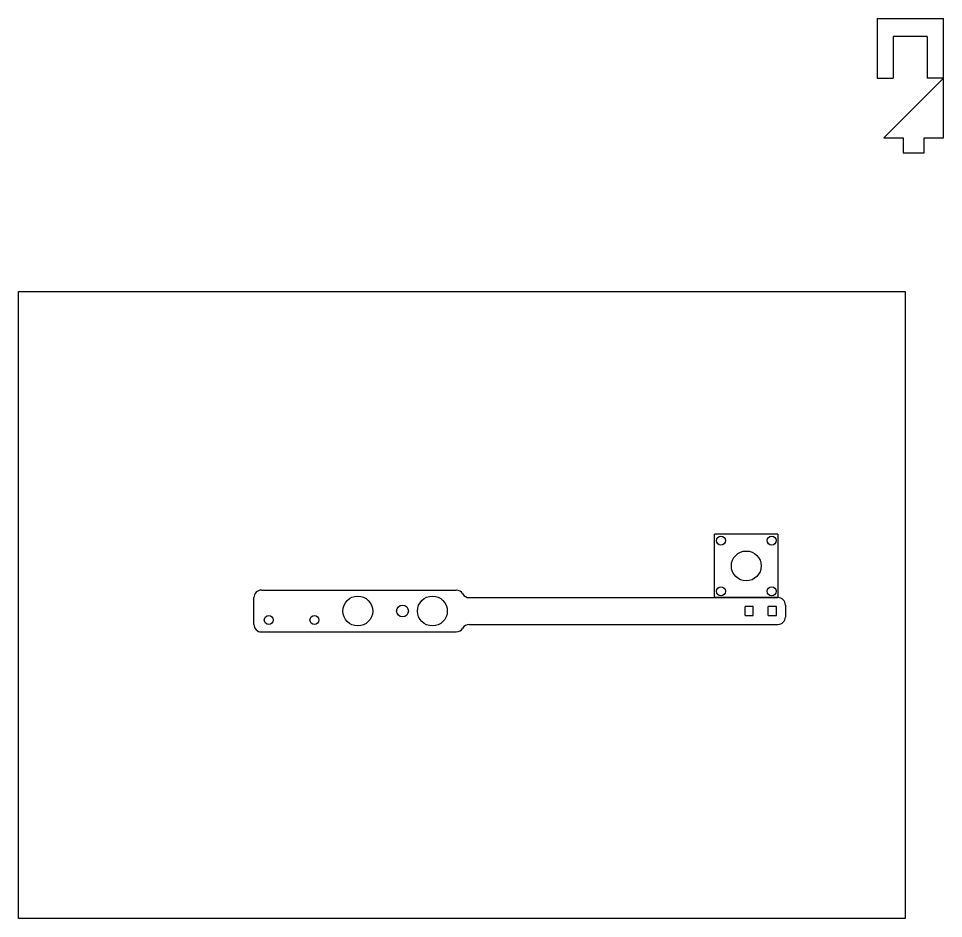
# Model space of a CAD drawing. Header units: millimetres. Extents: x 1522 to 6010, y 844 to 2010.
# Drawn here: x 1522.1 to 1832, y 918.7 to 1220.2 of the extents above; entities that cross this region are included whole.
import ezdxf

# ---------------------------------------------------------------- set-up
doc = ezdxf.new("R2010")
doc.units = ezdxf.units.MM

msp = doc.modelspace()

# ---------------------------------------------------------------- linework, layer by layer
at = {"color": 18, "true_color": 0x000000}
for p, q in [((1809.709, 1220.189), (1831.959, 1220.189)), ((1809.709, 1220.189), (1809.709, 1200.189)), ((1831.959, 1200.189), (1831.959, 1220.189)), ((1815.149, 1214.189), (1815.149, 1200.189)), ((1826.519, 1214.189), (1815.149, 1214.189)), ((1826.519, 1214.189), (1826.519, 1200.189)), ((1809.709, 1200.189), (1815.149, 1200.189)), ((1811.959, 1180.189), (1831.959, 1200.189)), ((1831.959, 1200.189), (1826.519, 1200.189)), ((1831.959, 1180.189), (1831.959, 1200.189)), ((1811.959, 1180.189), (1818.459, 1180.189)), ((1818.459, 1180.189), (1818.459, 1175.189)), ((1825.459, 1175.189), (1825.459, 1180.189)), ((1825.459, 1180.189), (1831.959, 1180.189)), ((1818.459, 1175.189), (1825.459, 1175.189))]:
    msp.add_line(p, q, dxfattribs=at)
for p, q in [((1755.284, 1026.197), (1755.284, 1047.41)), ((1776.497, 1047.41), (1755.284, 1047.41)), ((1776.497, 1047.41), (1776.497, 1026.197)), ((1600.947, 1017.197), (1600.947, 1026.197)), ((1603.447, 1028.697), (1668.747, 1028.697)), ((1673.077, 1026.197), (1776.497, 1026.197)), ((1776.497, 1026.197), (1755.284, 1026.197)), ((1768.247, 1023.197), (1765.497, 1023.197)), ((1765.497, 1020.197), (1765.497, 1023.197)), ((1768.247, 1020.197), (1768.247, 1023.197)), ((1775.997, 1023.197), (1773.247, 1023.197)), ((1773.247, 1020.197), (1773.247, 1023.197)), ((1775.997, 1020.197), (1775.997, 1023.197)), ((1778.997, 1023.697), (1778.997, 1019.697)), ((1765.497, 1020.197), (1768.247, 1020.197)), ((1773.247, 1020.197), (1775.997, 1020.197)), ((1673.077, 1017.197), (1776.497, 1017.197)), ((1603.447, 1014.697), (1668.747, 1014.697))]:
    msp.add_line(p, q)
msp.add_lwpolyline([(1819.103, 1128.697), (1819.103, 918.697), (1522.103, 918.697), (1522.103, 1128.697)], close=True)
for centre, radius in [((1757.39, 1045.304), 1.5), ((1774.39, 1045.304), 1.5), ((1765.89, 1036.804), 5), ((1757.39, 1028.304), 1.5), ((1774.39, 1028.304), 1.5), ((1635.747, 1021.697), 5), ((1660.747, 1021.697), 5), ((1650.747, 1021.697), 1.98), ((1605.947, 1018.697), 1.5), ((1621.247, 1018.697), 1.5)]:
    msp.add_circle(centre, radius)
for centre, start, end in [((1603.447, 1026.197), 90, 180), ((1668.747, 1026.197), 29.74087, 90), ((1673.077, 1028.697), 209.74087, 270), ((1776.497, 1023.697), 0, 90), ((1776.497, 1019.697), 270, 0), ((1603.447, 1017.197), 180, 270), ((1673.077, 1014.697), 90, 150.25913), ((1668.747, 1017.197), 270, 330.25913)]:
    msp.add_arc(centre, 2.5, start, end)

doc.saveas('drawing.dxf')
